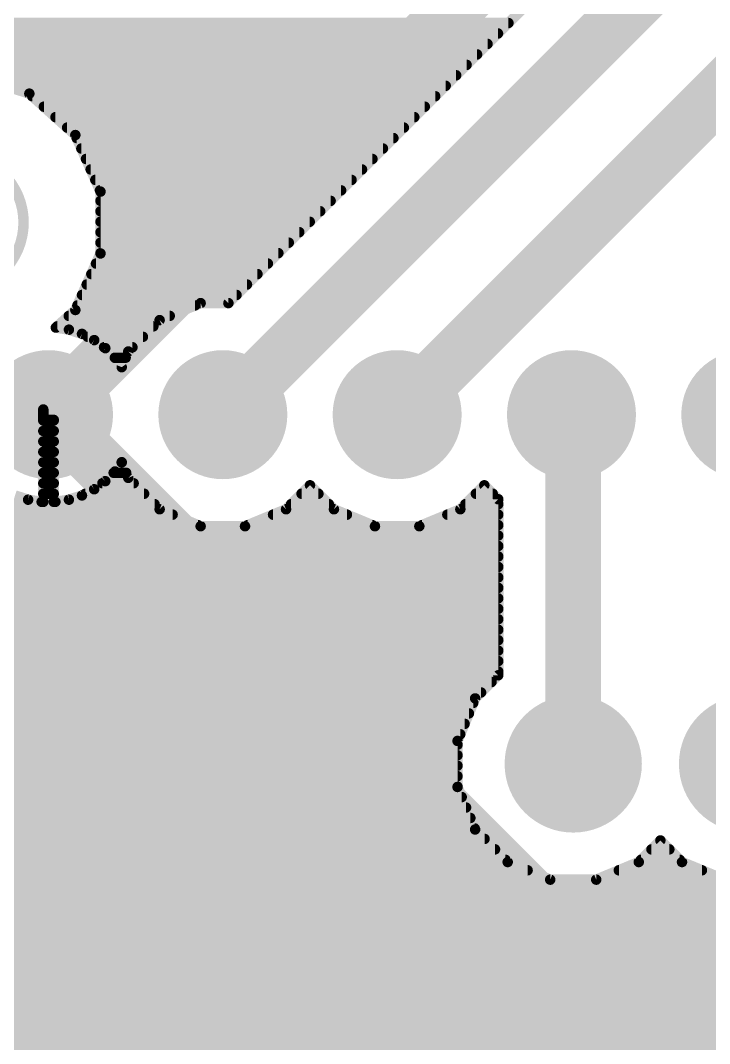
# Model space of a CAD drawing. Extents: x 0 to 84, y 0 to 54.2.
# Drawn here: x 32.33 to 42.37, y 29.33 to 44.23 of the extents above; entities that cross this region are included whole.
import ezdxf

# ---------------------------------------------------------------- set-up
doc = ezdxf.new("R2010")
doc.units = 0
for name, color, linetype in [('1', 12, 'CONTINUOUS'), ('17', 110, 'CONTINUOUS'), ('18', 110, 'CONTINUOUS'), ('20', 31, 'CONTINUOUS')]:
    doc.layers.add(name, color=color, linetype=linetype)

# ---------------------------------------------------------------- blocks, each defined once
blk = doc.blocks.new('ROUNDP')
at = {"const_width": 0.5}
blk.add_lwpolyline([(0, -0.25, 1), (0, 0.25, 1), (0, -0.25)], format="xyb", dxfattribs=at)
blk = doc.blocks.new('ROUNDV')
at = {"const_width": 0.5}
blk.add_lwpolyline([(0, -0.25, 1), (0, 0.25, 1), (0, -0.25)], format="xyb", dxfattribs=at)

msp = doc.modelspace()

# ---------------------------------------------------------------- linework, layer by layer
at = {"layer": '1'}
for points, const_width in [([(32.7404, 38.4897), (41.8757, 47.625)], 0.8128), ([(41.892, 46.6459), (35.3614, 40.1153)], 0.1524), ([(35.2804, 38.4897), (42.5107, 45.72)], 0.8128), ([(24.1528, 44.196), (39.4421, 44.196)], 0.1524), ([(37.8204, 38.4897), (43.1185, 43.7878)], 0.8128), ([(24.032, 44.0436), (39.2897, 44.0436)], 0.1524), ([(23.9113, 43.8912), (39.1373, 43.8912)], 0.1524), ([(23.7905, 43.7388), (38.9849, 43.7388)], 0.1524), ([(23.6697, 43.5864), (38.8325, 43.5864)], 0.1524), ([(32.4611, 43.1671), (31.6036, 43.4457)], 0.1524), ([(31.6397, 43.434), (38.6801, 43.434)], 0.1524), ([(32.1088, 43.2816), (38.5277, 43.2816)], 0.1524), ([(33.1312, 42.5638), (32.4611, 43.1671)], 0.1524), ([(32.5032, 43.1292), (38.3753, 43.1292)], 0.1524), ([(32.6725, 42.9768), (38.2229, 42.9768)], 0.1524), ([(32.8417, 42.8244), (38.0705, 42.8244)], 0.1524), ([(33.011, 42.672), (37.9181, 42.672)], 0.1524), ([(33.4979, 41.7401), (33.1312, 42.5638)], 0.1524), ([(33.1509, 42.5196), (37.7657, 42.5196)], 0.1524), ([(33.2187, 42.3672), (37.6133, 42.3672)], 0.1524), ([(33.2866, 42.2148), (37.4609, 42.2148)], 0.1524), ([(33.3544, 42.0624), (37.3085, 42.0624)], 0.1524), ([(33.4223, 41.91), (37.1561, 41.91)], 0.1524), ([(33.4901, 41.7576), (37.0037, 41.7576)], 0.1524), ([(33.4979, 40.8384), (33.4979, 41.7401)], 0.1524), ([(33.4979, 41.6052), (36.8513, 41.6052)], 0.1524), ([(33.4979, 41.4528), (36.6989, 41.4528)], 0.1524), ([(33.4979, 41.3004), (36.5465, 41.3004)], 0.1524), ([(33.4979, 41.148), (36.3941, 41.148)], 0.1524), ([(33.4979, 40.9956), (36.2417, 40.9956)], 0.1524), ([(33.1312, 40.0147), (33.4979, 40.8384)], 0.1524), ([(33.4979, 40.8432), (36.0893, 40.8432)], 0.1524), ([(33.4322, 40.6908), (35.9369, 40.6908)], 0.1524), ([(33.3644, 40.5384), (35.7845, 40.5384)], 0.1524), ([(33.2965, 40.386), (35.6321, 40.386)], 0.1524), ([(33.2287, 40.2336), (35.4797, 40.2336)], 0.1524), ([(33.1608, 40.0812), (34.8748, 40.0812)], 0.1524), ([(34.957, 40.1153), (34.3595, 39.8678)], 0.1524), ([(35.3614, 40.1153), (34.957, 40.1153)], 0.1524), ([(32.8468, 39.7586), (33.1312, 40.0147)], 0.1524), ([(33.0358, 39.9288), (34.5069, 39.9288)], 0.1524), ([(33.0378, 39.7284), (32.8468, 39.7586)], 0.1524), ([(32.8666, 39.7764), (34.2682, 39.7764)], 0.1524), ([(33.2279, 39.6666), (33.0378, 39.7284)], 0.1524), ([(34.3595, 39.8678), (33.9023, 39.4105)], 0.1524), ([(33.406, 39.5759), (33.2279, 39.6666)], 0.1524), ([(33.3115, 39.624), (34.1158, 39.624)], 0.1524), ([(33.5677, 39.4584), (33.406, 39.5759)], 0.1524), ([(33.5495, 39.4716), (33.9634, 39.4716)], 0.1524), ([(33.7091, 39.317), (33.5677, 39.4584)], 0.1524), ([(33.7069, 39.3192), (33.8644, 39.3192)], 0.1524), ([(33.8075, 39.1816), (33.7091, 39.317)], 0.1524), ([(33.9023, 39.4105), (33.8075, 39.1816)], 0.1524), ([(30.2004, 38.4897), (32.7404, 38.4897)], 0.8128), ([(32.7573, 38.4897), (32.7404, 38.4897)], 0.8128), ([(45.466, 25.781), (32.7573, 38.4897)], 0.8128), ([(40.386, 38.464), (40.3604, 38.4897)], 0.8128), ([(40.386, 33.401), (40.386, 38.464)], 0.8128), ([(30.2766, 38.5572), (32.6642, 38.5572)], 0.1524), ([(31.4704, 38.5659), (32.6642, 38.5659)], 0.1524), ([(32.6642, 38.5659), (32.6642, 38.4135)], 0.1524), ([(32.6642, 38.4135), (31.4704, 38.4135)], 0.1524), ([(32.6642, 37.2197), (32.6642, 38.4135)], 0.1524), ([(32.6642, 38.4135), (32.8166, 38.4135)], 0.1524), ([(32.6642, 38.4048), (32.8166, 38.4048)], 0.1524), ([(32.8166, 38.4135), (32.8166, 37.2197)], 0.1524), ([(32.6642, 38.2524), (32.8166, 38.2524)], 0.1524), ([(32.6642, 38.1), (32.8166, 38.1)], 0.1524), ([(32.6642, 37.9476), (32.8166, 37.9476)], 0.1524), ([(32.6642, 37.7952), (32.8166, 37.7952)], 0.1524), ([(33.7091, 37.6623), (33.8075, 37.7977)], 0.1524), ([(33.8056, 37.7952), (33.8085, 37.7952)], 0.1524), ([(33.8075, 37.7977), (33.9023, 37.5688)], 0.1524), ([(32.6642, 37.6428), (32.8166, 37.6428)], 0.1524), ([(33.5677, 37.521), (33.7091, 37.6623)], 0.1524), ([(33.6896, 37.6428), (33.8716, 37.6428)], 0.1524), ([(32.6642, 37.4904), (32.8166, 37.4904)], 0.1524), ([(33.406, 37.4035), (33.5677, 37.521)], 0.1524), ([(33.5256, 37.4904), (33.9807, 37.4904)], 0.1524), ([(33.9023, 37.5688), (34.3595, 37.1116)], 0.1524), ([(32.6642, 37.338), (32.8166, 37.338)], 0.1524), ([(33.2279, 37.3127), (33.406, 37.4035)], 0.1524), ([(33.2775, 37.338), (34.1331, 37.338)], 0.1524), ([(36.2012, 37.1116), (36.5504, 37.4607)], 0.1524), ([(36.4276, 37.338), (36.6731, 37.338)], 0.1524), ([(36.5504, 37.4607), (36.8995, 37.1116)], 0.1524), ([(38.7412, 37.1116), (39.0904, 37.4607)], 0.1524), ([(38.9676, 37.338), (39.2131, 37.338)], 0.1524), ([(39.0904, 37.4607), (39.2938, 37.2573)], 0.1524), ([(32.2529, 37.3127), (32.443, 37.2509)], 0.1524), ([(32.443, 37.2509), (32.6404, 37.2197)], 0.1524), ([(32.6404, 37.2197), (32.6642, 37.2197)], 0.1524), ([(32.8166, 37.2197), (32.8403, 37.2197)], 0.1524), ([(32.8403, 37.2197), (33.0378, 37.2509)], 0.1524), ([(33.0378, 37.2509), (33.2279, 37.3127)], 0.1524), ([(39.2938, 37.2573), (39.2938, 34.6929)], 0.1524), ([(28.6553, 37.1856), (34.2855, 37.1856)], 0.1524), ([(34.3595, 37.1116), (34.957, 36.8641)], 0.1524), ([(35.6037, 36.8641), (36.2012, 37.1116)], 0.1524), ([(36.2752, 37.1856), (36.8255, 37.1856)], 0.1524), ([(36.8995, 37.1116), (37.497, 36.8641)], 0.1524), ([(38.1437, 36.8641), (38.7412, 37.1116)], 0.1524), ([(38.8152, 37.1856), (39.2938, 37.1856)], 0.1524), ([(28.392, 37.0332), (34.5487, 37.0332)], 0.1524), ([(36.012, 37.0332), (37.0887, 37.0332)], 0.1524), ([(38.552, 37.0332), (39.2938, 37.0332)], 0.1524), ([(28.0241, 36.8808), (34.9166, 36.8808)], 0.1524), ([(34.957, 36.8641), (35.6037, 36.8641)], 0.1524), ([(35.6441, 36.8808), (37.4566, 36.8808)], 0.1524), ([(37.497, 36.8641), (38.1437, 36.8641)], 0.1524), ([(38.1841, 36.8808), (39.2938, 36.8808)], 0.1524), ([(20.4319, 36.7284), (39.2938, 36.7284)], 0.1524), ([(20.3829, 36.576), (39.2938, 36.576)], 0.1524), ([(20.3339, 36.4236), (39.2938, 36.4236)], 0.1524), ([(20.2849, 36.2712), (39.2938, 36.2712)], 0.1524), ([(20.2532, 36.1188), (39.2938, 36.1188)], 0.1524), ([(20.2237, 35.9664), (39.2938, 35.9664)], 0.1524), ([(20.1941, 35.814), (39.2938, 35.814)], 0.1524), ([(20.1646, 35.6616), (39.2938, 35.6616)], 0.1524), ([(20.1351, 35.5092), (39.2938, 35.5092)], 0.1524), ([(20.1055, 35.3568), (39.2938, 35.3568)], 0.1524), ([(20.076, 35.2044), (39.2938, 35.2044)], 0.1524), ([(20.0464, 35.052), (39.2938, 35.052)], 0.1524), ([(20.0169, 34.8996), (39.2938, 34.8996)], 0.1524), ([(19.9873, 34.7472), (39.2938, 34.7472)], 0.1524), ([(39.2938, 34.6929), (38.9568, 34.3559)], 0.1524), ([(19.9578, 34.5948), (39.1957, 34.5948)], 0.1524), ([(19.9283, 34.4424), (39.0433, 34.4424)], 0.1524), ([(19.8987, 34.29), (38.9295, 34.29)], 0.1524), ([(38.9568, 34.3559), (38.7002, 33.7363)], 0.1524), ([(19.8692, 34.1376), (38.8664, 34.1376)], 0.1524), ([(19.8396, 33.9852), (38.8033, 33.9852)], 0.1524), ([(19.8101, 33.8328), (38.7402, 33.8328)], 0.1524), ([(19.7805, 33.6804), (38.7002, 33.6804)], 0.1524), ([(38.7002, 33.7363), (38.7002, 33.0657)], 0.1524), ([(19.7598, 33.528), (38.7002, 33.528)], 0.1524), ([(19.7443, 33.3756), (38.7002, 33.3756)], 0.1524), ([(19.7287, 33.2232), (38.7002, 33.2232)], 0.1524), ([(19.7131, 33.0708), (38.7002, 33.0708)], 0.1524), ([(38.7002, 33.0657), (38.9568, 32.4461)], 0.1524), ([(19.6976, 32.9184), (38.7612, 32.9184)], 0.1524), ([(19.682, 32.766), (38.8243, 32.766)], 0.1524), ([(19.6665, 32.6136), (38.8875, 32.6136)], 0.1524), ([(19.6509, 32.4612), (38.9506, 32.4612)], 0.1524), ([(38.9568, 32.4461), (39.4311, 31.9718)], 0.1524), ([(19.6353, 32.3088), (39.0941, 32.3088)], 0.1524), ([(41.3409, 31.9718), (41.656, 32.2869)], 0.1524), ([(41.656, 32.2869), (41.9711, 31.9718)], 0.1524), ([(19.6238, 32.1564), (39.2465, 32.1564)], 0.1524), ([(41.5255, 32.1564), (41.7865, 32.1564)], 0.1524), ([(19.6129, 32.004), (39.3989, 32.004)], 0.1524), ([(39.4311, 31.9718), (40.0507, 31.7152)], 0.1524), ([(40.7213, 31.7152), (41.3409, 31.9718)], 0.1524), ([(41.3731, 32.004), (41.9389, 32.004)], 0.1524), ([(41.9711, 31.9718), (42.5907, 31.7152)], 0.1524), ([(19.6019, 31.8516), (39.7214, 31.8516)], 0.1524), ([(41.0506, 31.8516), (42.2614, 31.8516)], 0.1524), ([(19.5909, 31.6992), (48.1939, 31.6992)], 0.1524), ([(40.0507, 31.7152), (40.7213, 31.7152)], 0.1524), ([(19.58, 31.5468), (48.1307, 31.5468)], 0.1524), ([(19.569, 31.3944), (48.0676, 31.3944)], 0.1524), ([(19.5298, 31.242), (48.0045, 31.242)], 0.1524), ([(19.4873, 31.0896), (47.9806, 31.0896)], 0.1524), ([(19.4447, 30.9372), (47.9806, 30.9372)], 0.1524), ([(19.4021, 30.7848), (47.9806, 30.7848)], 0.1524), ([(19.3595, 30.6324), (47.9806, 30.6324)], 0.1524), ([(19.3169, 30.48), (48.0045, 30.48)], 0.1524), ([(19.2743, 30.3276), (48.0676, 30.3276)], 0.1524), ([(19.2318, 30.1752), (48.1307, 30.1752)], 0.1524), ([(19.1892, 30.0228), (48.1939, 30.0228)], 0.1524), ([(19.1466, 29.8704), (48.2979, 29.8704)], 0.1524), ([(19.104, 29.718), (48.4503, 29.718)], 0.1524), ([(19.0499, 29.5656), (48.5519, 29.5656)], 0.1524), ([(18.9719, 29.4132), (48.3995, 29.4132)], 0.1524), ([(18.8939, 29.2608), (48.2471, 29.2608)], 0.1524)]:
    msp.add_lwpolyline(points, dxfattribs=dict(at, const_width=const_width))
for points, const_width in [([(39.4421, 44.1579, 1), (39.4421, 44.2341)], 0.0762), ([(39.2897, 44.0055, 1), (39.2897, 44.0817)], 0.0762), ([(39.1373, 43.8531, 1), (39.1373, 43.9293)], 0.0762), ([(38.9849, 43.7007, 1), (38.9849, 43.7769)], 0.0762), ([(38.8325, 43.5483, 1), (38.8325, 43.6245)], 0.0762), ([(38.6801, 43.3959, 1), (38.6801, 43.4721)], 0.0762), ([(32.4866, 43.1954, 1), (32.4356, 43.1388)], 0.0762), ([(32.4494, 43.1309, 1), (32.4729, 43.2033)], 0.0762), ([(38.5277, 43.2435, 1), (38.5277, 43.3197)], 0.0762), ([(32.5032, 43.1673, 1), (32.5032, 43.0911)], 0.0762), ([(38.3753, 43.0911, 1), (38.3753, 43.1673)], 0.0762), ([(32.6725, 43.0149, 1), (32.6725, 42.9387)], 0.0762), ([(38.2229, 42.9387, 1), (38.2229, 43.0149)], 0.0762), ([(32.8417, 42.8625, 1), (32.8417, 42.7863)], 0.0762), ([(38.0705, 42.7863, 1), (38.0705, 42.8625)], 0.0762), ([(33.011, 42.7101, 1), (33.011, 42.6339)], 0.0762), ([(33.166, 42.5793, 1), (33.0964, 42.5483)], 0.0762), ([(37.9181, 42.6339, 1), (37.9181, 42.7101)], 0.0762), ([(33.1057, 42.5355, 1), (33.1567, 42.5921)], 0.0762), ([(33.1509, 42.5577, 1), (33.1509, 42.4815)], 0.0762), ([(37.7657, 42.4815, 1), (37.7657, 42.5577)], 0.0762), ([(33.2187, 42.4053, 1), (33.2187, 42.3291)], 0.0762), ([(37.6133, 42.3291, 1), (37.6133, 42.4053)], 0.0762), ([(33.2866, 42.2529, 1), (33.2866, 42.1767)], 0.0762), ([(37.4609, 42.1767, 1), (37.4609, 42.2529)], 0.0762), ([(33.3544, 42.1005, 1), (33.3544, 42.0243)], 0.0762), ([(37.3085, 42.0243, 1), (37.3085, 42.1005)], 0.0762), ([(33.4223, 41.9481, 1), (33.4223, 41.8719)], 0.0762), ([(37.1561, 41.8719, 1), (37.1561, 41.9481)], 0.0762), ([(33.4901, 41.7957, 1), (33.4901, 41.7195)], 0.0762), ([(33.536, 41.7401, 1), (33.4598, 41.7401)], 0.0762), ([(33.4631, 41.7246, 1), (33.5327, 41.7555)], 0.0762), ([(37.0037, 41.7195, 1), (37.0037, 41.7957)], 0.0762), ([(33.4979, 41.6433, 1), (33.4979, 41.5671)], 0.0762), ([(36.8513, 41.5671, 1), (36.8513, 41.6433)], 0.0762), ([(33.4979, 41.4909, 1), (33.4979, 41.4147)], 0.0762), ([(36.6989, 41.4147, 1), (36.6989, 41.4909)], 0.0762), ([(33.4979, 41.3385, 1), (33.4979, 41.2623)], 0.0762), ([(36.5465, 41.2623, 1), (36.5465, 41.3385)], 0.0762), ([(33.4979, 41.1861, 1), (33.4979, 41.1099)], 0.0762), ([(36.3941, 41.1099, 1), (36.3941, 41.1861)], 0.0762), ([(33.4979, 41.0337, 1), (33.4979, 40.9575)], 0.0762), ([(36.2417, 40.9575, 1), (36.2417, 41.0337)], 0.0762), ([(33.4979, 40.8813, 1), (33.4979, 40.8051)], 0.0762), ([(33.4598, 40.8384, 1), (33.536, 40.8384)], 0.0762), ([(33.5327, 40.8229, 1), (33.4631, 40.8539)], 0.0762), ([(36.0893, 40.8051, 1), (36.0893, 40.8813)], 0.0762), ([(33.4322, 40.7289, 1), (33.4322, 40.6527)], 0.0762), ([(35.9369, 40.6527, 1), (35.9369, 40.7289)], 0.0762), ([(33.3644, 40.5765, 1), (33.3644, 40.5003)], 0.0762), ([(35.7845, 40.5003, 1), (35.7845, 40.5765)], 0.0762), ([(33.2965, 40.4241, 1), (33.2965, 40.3479)], 0.0762), ([(35.6321, 40.3479, 1), (35.6321, 40.4241)], 0.0762), ([(33.2287, 40.2717, 1), (33.2287, 40.1955)], 0.0762), ([(35.4797, 40.1955, 1), (35.4797, 40.2717)], 0.0762), ([(33.1608, 40.1193, 1), (33.1608, 40.0431)], 0.0762), ([(34.8748, 40.0431, 1), (34.8748, 40.1193)], 0.0762), ([(34.957, 40.1534, 1), (34.957, 40.0772)], 0.0762), ([(34.9716, 40.0801, 1), (34.9424, 40.1505)], 0.0762), ([(35.3344, 40.1422, 1), (35.3883, 40.0883)], 0.0762), ([(35.3614, 40.0772, 1), (35.3614, 40.1534)], 0.0762), ([(33.0358, 39.9669, 1), (33.0358, 39.8907)], 0.0762), ([(33.0964, 40.0302, 1), (33.166, 39.9992)], 0.0762), ([(33.1567, 39.9863, 1), (33.1057, 40.043)], 0.0762), ([(34.5069, 39.8907, 1), (34.5069, 39.9669)], 0.0762), ([(32.8528, 39.7963, 1), (32.8409, 39.721)], 0.0762), ([(32.8214, 39.7869, 1), (32.8723, 39.7303)], 0.0762), ([(32.8666, 39.8145, 1), (32.8666, 39.7383)], 0.0762), ([(33.0495, 39.7646, 1), (33.026, 39.6922)], 0.0762), ([(33.0318, 39.6908, 1), (33.0437, 39.766)], 0.0762), ([(34.2682, 39.7383, 1), (34.2682, 39.8145)], 0.0762), ([(34.345, 39.903, 1), (34.3741, 39.8326)], 0.0762), ([(34.3865, 39.8408, 1), (34.3326, 39.8947)], 0.0762), ([(33.2452, 39.7006, 1), (33.2106, 39.6327)], 0.0762), ([(33.2161, 39.6304, 1), (33.2397, 39.7029)], 0.0762), ([(33.3115, 39.6621, 1), (33.3115, 39.5859)], 0.0762), ([(33.4284, 39.6067, 1), (33.3836, 39.545)], 0.0762), ([(34.1158, 39.5859, 1), (34.1158, 39.6621)], 0.0762), ([(33.3887, 39.5419, 1), (33.4233, 39.6098)], 0.0762), ([(33.5495, 39.5097, 1), (33.5495, 39.4335)], 0.0762), ([(33.5947, 39.4853, 1), (33.5408, 39.4314)], 0.0762), ([(33.5453, 39.4275, 1), (33.5901, 39.4892)], 0.0762), ([(33.9634, 39.4335, 1), (33.9634, 39.5097)], 0.0762), ([(33.7069, 39.3573, 1), (33.7069, 39.2811)], 0.0762), ([(33.7399, 39.3394, 1), (33.6783, 39.2946)], 0.0762), ([(33.6821, 39.2901, 1), (33.736, 39.344)], 0.0762), ([(33.8753, 39.4374, 1), (33.9292, 39.3836)], 0.0762), ([(33.8644, 39.2811, 1), (33.8644, 39.3573)], 0.0762), ([(33.9375, 39.3959, 1), (33.8671, 39.4251)], 0.0762), ([(33.7723, 39.1962, 1), (33.8426, 39.167)], 0.0762), ([(33.7766, 39.1592, 1), (33.8383, 39.204)], 0.0762), ([(32.7404, 38.6929, 1), (32.7404, 38.2865)], 0.4064), ([(32.5967, 38.6334, 1), (32.8841, 38.346)], 0.4064), ([(32.901, 38.6334, 1), (32.6136, 38.346)], 0.4064), ([(32.7404, 38.2865, 1), (32.7404, 38.6929)], 0.4064), ([(32.7573, 38.2865, 1), (32.7573, 38.6929)], 0.4064), ([(35.1367, 38.6334, 1), (35.4241, 38.346)], 0.4064), ([(37.6767, 38.6334, 1), (37.9641, 38.346)], 0.4064), ([(40.5041, 38.6334, 1), (40.2167, 38.346)], 0.4064), ([(40.5892, 38.464, 1), (40.1828, 38.464)], 0.4064), ([(40.2423, 38.3204, 1), (40.5297, 38.6077)], 0.4064), ([(32.7023, 38.5659, 1), (32.6261, 38.5659)], 0.0762), ([(32.6642, 38.5278, 1), (32.6642, 38.604)], 0.0762), ([(32.6642, 38.5191, 1), (32.6642, 38.5953)], 0.0762), ([(32.7023, 38.4135, 1), (32.6261, 38.4135)], 0.0762), ([(32.6642, 38.4516, 1), (32.6642, 38.3754)], 0.0762), ([(32.6642, 38.4429, 1), (32.6642, 38.3667)], 0.0762), ([(32.6642, 38.3754, 1), (32.6642, 38.4516)], 0.0762), ([(32.8547, 38.4135, 1), (32.7785, 38.4135)], 0.0762), ([(32.8166, 38.3754, 1), (32.8166, 38.4516)], 0.0762), ([(32.8166, 38.3667, 1), (32.8166, 38.4429)], 0.0762), ([(32.6261, 38.4135, 1), (32.7023, 38.4135)], 0.0762), ([(32.6642, 38.2905, 1), (32.6642, 38.2143)], 0.0762), ([(32.8166, 38.2143, 1), (32.8166, 38.2905)], 0.0762), ([(32.6642, 38.1381, 1), (32.6642, 38.0619)], 0.0762), ([(32.8166, 38.0619, 1), (32.8166, 38.1381)], 0.0762), ([(32.6642, 37.9857, 1), (32.6642, 37.9095)], 0.0762), ([(32.8166, 37.9095, 1), (32.8166, 37.9857)], 0.0762), ([(32.6642, 37.8333, 1), (32.6642, 37.7571)], 0.0762), ([(32.8166, 37.7571, 1), (32.8166, 37.8333)], 0.0762), ([(33.8056, 37.8333, 1), (33.8056, 37.7571)], 0.0762), ([(33.8426, 37.8123, 1), (33.7723, 37.7831)], 0.0762), ([(33.8383, 37.7753, 1), (33.7766, 37.8201)], 0.0762), ([(33.8085, 37.7571, 1), (33.8085, 37.8333)], 0.0762), ([(32.6642, 37.6809, 1), (32.6642, 37.6047)], 0.0762), ([(32.8166, 37.6047, 1), (32.8166, 37.6809)], 0.0762), ([(33.6896, 37.6809, 1), (33.6896, 37.6047)], 0.0762), ([(33.6783, 37.6847, 1), (33.7399, 37.6399)], 0.0762), ([(33.736, 37.6354, 1), (33.6821, 37.6893)], 0.0762), ([(33.8716, 37.6047, 1), (33.8716, 37.6809)], 0.0762), ([(32.6642, 37.5285, 1), (32.6642, 37.4523)], 0.0762), ([(32.8166, 37.4523, 1), (32.8166, 37.5285)], 0.0762), ([(33.5256, 37.5285, 1), (33.5256, 37.4523)], 0.0762), ([(33.5408, 37.5479, 1), (33.5947, 37.494)], 0.0762), ([(33.5901, 37.4901, 1), (33.5453, 37.5518)], 0.0762), ([(33.9292, 37.5958, 1), (33.8753, 37.5419)], 0.0762), ([(33.8671, 37.5543, 1), (33.9375, 37.5834)], 0.0762), ([(33.9807, 37.4523, 1), (33.9807, 37.5285)], 0.0762), ([(32.6642, 37.3761, 1), (32.6642, 37.2999)], 0.0762), ([(32.8166, 37.2999, 1), (32.8166, 37.3761)], 0.0762), ([(33.2775, 37.3761, 1), (33.2775, 37.2999)], 0.0762), ([(33.3836, 37.4343, 1), (33.4284, 37.3726)], 0.0762), ([(33.4233, 37.3695, 1), (33.3887, 37.4374)], 0.0762), ([(34.1331, 37.2999, 1), (34.1331, 37.3761)], 0.0762), ([(36.4276, 37.3761, 1), (36.4276, 37.2999)], 0.0762), ([(36.5773, 37.4877, 1), (36.5234, 37.4338)], 0.0762), ([(36.5773, 37.4338, 1), (36.5234, 37.4877)], 0.0762), ([(36.6731, 37.2999, 1), (36.6731, 37.3761)], 0.0762), ([(38.9676, 37.3761, 1), (38.9676, 37.2999)], 0.0762), ([(39.1173, 37.4877, 1), (39.0634, 37.4338)], 0.0762), ([(39.1173, 37.4338, 1), (39.0634, 37.4877)], 0.0762), ([(39.2131, 37.2999, 1), (39.2131, 37.3761)], 0.0762), ([(32.4489, 37.2886, 1), (32.437, 37.2133)], 0.0762), ([(32.4312, 37.2147, 1), (32.4548, 37.2872)], 0.0762), ([(32.6404, 37.2578, 1), (32.6404, 37.1816)], 0.0762), ([(32.6345, 37.182, 1), (32.6464, 37.2573)], 0.0762), ([(32.6642, 37.1816, 1), (32.6642, 37.2578)], 0.0762), ([(32.8166, 37.2578, 1), (32.8166, 37.1816)], 0.0762), ([(32.8344, 37.2573, 1), (32.8463, 37.182)], 0.0762), ([(32.8403, 37.1816, 1), (32.8403, 37.2578)], 0.0762), ([(33.026, 37.2872, 1), (33.0495, 37.2147)], 0.0762), ([(33.0437, 37.2133, 1), (33.0318, 37.2886)], 0.0762), ([(33.2106, 37.3467, 1), (33.2452, 37.2788)], 0.0762), ([(33.2397, 37.2765, 1), (33.2161, 37.3489)], 0.0762), ([(39.3319, 37.2573, 1), (39.2557, 37.2573)], 0.0762), ([(39.2669, 37.2304, 1), (39.3207, 37.2842)], 0.0762), ([(32.6261, 37.2197, 1), (32.7023, 37.2197)], 0.0762), ([(32.7785, 37.2197, 1), (32.8547, 37.2197)], 0.0762), ([(34.2855, 37.1475, 1), (34.2855, 37.2237)], 0.0762), ([(34.3741, 37.1467, 1), (34.345, 37.0764)], 0.0762), ([(34.3326, 37.0846, 1), (34.3865, 37.1385)], 0.0762), ([(36.1743, 37.1385, 1), (36.2281, 37.0846)], 0.0762), ([(36.2158, 37.0764, 1), (36.1866, 37.1467)], 0.0762), ([(36.2752, 37.2237, 1), (36.2752, 37.1475)], 0.0762), ([(36.8255, 37.1475, 1), (36.8255, 37.2237)], 0.0762), ([(36.9141, 37.1467, 1), (36.885, 37.0764)], 0.0762), ([(36.8726, 37.0846, 1), (36.9265, 37.1385)], 0.0762), ([(38.7143, 37.1385, 1), (38.7681, 37.0846)], 0.0762), ([(38.7558, 37.0764, 1), (38.7266, 37.1467)], 0.0762), ([(38.8152, 37.2237, 1), (38.8152, 37.1475)], 0.0762), ([(39.2938, 37.1475, 1), (39.2938, 37.2237)], 0.0762), ([(34.5487, 36.9951, 1), (34.5487, 37.0713)], 0.0762), ([(36.012, 37.0713, 1), (36.012, 36.9951)], 0.0762), ([(37.0887, 36.9951, 1), (37.0887, 37.0713)], 0.0762), ([(38.552, 37.0713, 1), (38.552, 36.9951)], 0.0762), ([(39.2938, 36.9951, 1), (39.2938, 37.0713)], 0.0762), ([(34.9166, 36.8427, 1), (34.9166, 36.9189)], 0.0762), ([(34.957, 36.9022, 1), (34.957, 36.826)], 0.0762), ([(34.9424, 36.8289, 1), (34.9716, 36.8993)], 0.0762), ([(35.5891, 36.8993, 1), (35.6183, 36.8289)], 0.0762), ([(35.6037, 36.826, 1), (35.6037, 36.9022)], 0.0762), ([(35.6441, 36.9189, 1), (35.6441, 36.8427)], 0.0762), ([(37.4566, 36.8427, 1), (37.4566, 36.9189)], 0.0762), ([(37.497, 36.9022, 1), (37.497, 36.826)], 0.0762), ([(37.4824, 36.8289, 1), (37.5116, 36.8993)], 0.0762), ([(38.1291, 36.8993, 1), (38.1583, 36.8289)], 0.0762), ([(38.1437, 36.826, 1), (38.1437, 36.9022)], 0.0762), ([(38.1841, 36.9189, 1), (38.1841, 36.8427)], 0.0762), ([(39.2938, 36.8427, 1), (39.2938, 36.9189)], 0.0762), ([(39.2938, 36.6903, 1), (39.2938, 36.7665)], 0.0762), ([(39.2938, 36.5379, 1), (39.2938, 36.6141)], 0.0762), ([(39.2938, 36.3855, 1), (39.2938, 36.4617)], 0.0762), ([(39.2938, 36.2331, 1), (39.2938, 36.3093)], 0.0762), ([(39.2938, 36.0807, 1), (39.2938, 36.1569)], 0.0762), ([(39.2938, 35.9283, 1), (39.2938, 36.0045)], 0.0762), ([(39.2938, 35.7759, 1), (39.2938, 35.8521)], 0.0762), ([(39.2938, 35.6235, 1), (39.2938, 35.6997)], 0.0762), ([(39.2938, 35.4711, 1), (39.2938, 35.5473)], 0.0762), ([(39.2938, 35.3187, 1), (39.2938, 35.3949)], 0.0762), ([(39.2938, 35.1663, 1), (39.2938, 35.2425)], 0.0762), ([(39.2938, 35.0139, 1), (39.2938, 35.0901)], 0.0762), ([(39.2938, 34.8615, 1), (39.2938, 34.9377)], 0.0762), ([(39.2557, 34.6929, 1), (39.3319, 34.6929)], 0.0762), ([(39.3207, 34.6659, 1), (39.2669, 34.7198)], 0.0762), ([(39.2938, 34.7091, 1), (39.2938, 34.7853)], 0.0762), ([(39.1957, 34.5567, 1), (39.1957, 34.6329)], 0.0762), ([(39.0433, 34.4043, 1), (39.0433, 34.4805)], 0.0762), ([(38.9299, 34.3829, 1), (38.9838, 34.329)], 0.0762), ([(38.992, 34.3413, 1), (38.9216, 34.3705)], 0.0762), ([(38.9295, 34.2519, 1), (38.9295, 34.3281)], 0.0762), ([(38.8664, 34.0995, 1), (38.8664, 34.1757)], 0.0762), ([(38.8033, 33.9471, 1), (38.8033, 34.0233)], 0.0762), ([(38.7402, 33.7947, 1), (38.7402, 33.8709)], 0.0762), ([(38.7383, 33.7363, 1), (38.6621, 33.7363)], 0.0762), ([(38.665, 33.7509, 1), (38.7354, 33.7217)], 0.0762), ([(38.7002, 33.6423, 1), (38.7002, 33.7185)], 0.0762), ([(38.7002, 33.4899, 1), (38.7002, 33.5661)], 0.0762), ([(40.1828, 33.401, 1), (40.5892, 33.401)], 0.4064), ([(38.7002, 33.3375, 1), (38.7002, 33.4137)], 0.0762), ([(38.7002, 33.1851, 1), (38.7002, 33.2613)], 0.0762), ([(38.7354, 33.0803, 1), (38.665, 33.0511)], 0.0762), ([(38.6621, 33.0657, 1), (38.7383, 33.0657)], 0.0762), ([(38.7002, 33.0327, 1), (38.7002, 33.1089)], 0.0762), ([(38.7612, 32.8803, 1), (38.7612, 32.9565)], 0.0762), ([(38.8243, 32.7279, 1), (38.8243, 32.8041)], 0.0762), ([(38.8875, 32.5755, 1), (38.8875, 32.6517)], 0.0762), ([(38.9838, 32.473, 1), (38.9299, 32.4191)], 0.0762), ([(38.9216, 32.4315, 1), (38.992, 32.4606)], 0.0762), ([(38.9506, 32.4231, 1), (38.9506, 32.4993)], 0.0762), ([(39.0941, 32.2707, 1), (39.0941, 32.3469)], 0.0762), ([(41.6829, 32.3139, 1), (41.6291, 32.26)], 0.0762), ([(41.6829, 32.26, 1), (41.6291, 32.3139)], 0.0762), ([(39.2465, 32.1183, 1), (39.2465, 32.1945)], 0.0762), ([(41.5255, 32.1945, 1), (41.5255, 32.1183)], 0.0762), ([(41.7865, 32.1183, 1), (41.7865, 32.1945)], 0.0762), ([(39.4456, 32.007, 1), (39.4165, 31.9366)], 0.0762), ([(39.3989, 31.9659, 1), (39.3989, 32.0421)], 0.0762), ([(41.3555, 31.9366, 1), (41.3263, 32.007)], 0.0762), ([(41.3731, 32.0421, 1), (41.3731, 31.9659)], 0.0762), ([(41.9856, 32.007, 1), (41.9565, 31.9366)], 0.0762), ([(41.9389, 31.9659, 1), (41.9389, 32.0421)], 0.0762), ([(39.4041, 31.9449, 1), (39.458, 31.9988)], 0.0762), ([(39.7214, 31.8135, 1), (39.7214, 31.8897)], 0.0762), ([(41.0506, 31.8897, 1), (41.0506, 31.8135)], 0.0762), ([(41.314, 31.9988, 1), (41.3679, 31.9449)], 0.0762), ([(41.9441, 31.9449, 1), (41.998, 31.9988)], 0.0762), ([(42.2614, 31.8135, 1), (42.2614, 31.8897)], 0.0762), ([(40.0507, 31.7533, 1), (40.0507, 31.6771)], 0.0762), ([(40.0361, 31.68, 1), (40.0653, 31.7504)], 0.0762), ([(40.7067, 31.7504, 1), (40.7359, 31.68)], 0.0762), ([(40.7213, 31.6771, 1), (40.7213, 31.7533)], 0.0762)]:
    msp.add_lwpolyline(points, format="xyb", dxfattribs=dict(at, const_width=const_width))
at = {"layer": '20', "const_width": 0.1524}
msp.add_lwpolyline([(31.3769, 40.2892, 1), (31.3769, 42.2892, 1), (31.3769, 40.2892)], format="xyb", dxfattribs=at)
at = {"layer": '20'}
msp.add_arc((41.9835, 30.6826), 23.5, 59.3407, 175.8846, dxfattribs=at)

# ---------------------------------------------------------------- block references
at = {"layer": '17', "xscale": 1.8796, "yscale": 1.8796, "rotation": 270}
for p in [(32.7404, 38.4897), (35.2804, 38.4897), (37.8204, 38.4897), (40.3604, 38.4897), (42.9004, 38.4897)]:
    msp.add_blockref('ROUNDP', p, dxfattribs=at)
at = {"layer": '18', "xscale": 2, "yscale": 2}
for p in [(40.386, 33.401), (40.386, 33.401), (42.926, 33.401), (42.926, 33.401)]:
    msp.add_blockref('ROUNDV', p, dxfattribs=at)

doc.saveas('drawing.dxf')
